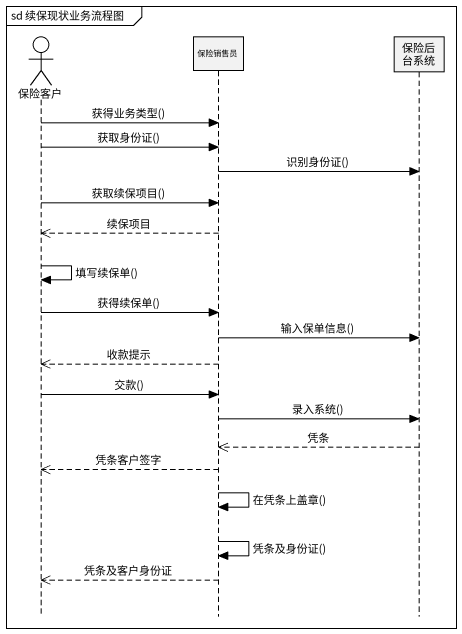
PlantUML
@startuml
mainframe sd 续保现状业务流程图
hide footbox
actor 保险客户
participant 保险销售员
participant 保险后台系统

保险客户 -> 保险销售员 : 获得业务类型()
保险客户 -> 保险销售员 : 获取身份证()
保险销售员 -> 保险后台系统 : 识别身份证()
保险客户 -> 保险销售员 : 获取续保项目()
保险销售员 -->> 保险客户 : 续保项目
保险客户 -> 保险客户 : 填写续保单()
保险客户 -> 保险销售员 : 获得续保单()
保险销售员 -> 保险后台系统 : 输入保单信息()
保险销售员 -->> 保险客户 : 收款提示
保险客户 -> 保险销售员 : 交款()
保险销售员 -> 保险后台系统 : 录入系统()
保险后台系统 -->> 保险销售员 : 凭条
保险销售员 -->> 保险客户 : 凭条客户签字
保险销售员 -> 保险销售员 : 在凭条上盖章()
保险销售员 -> 保险销售员 : 凭条及身份证()
保险销售员 -->> 保险客户 : 凭条及客户身份证
@enduml
